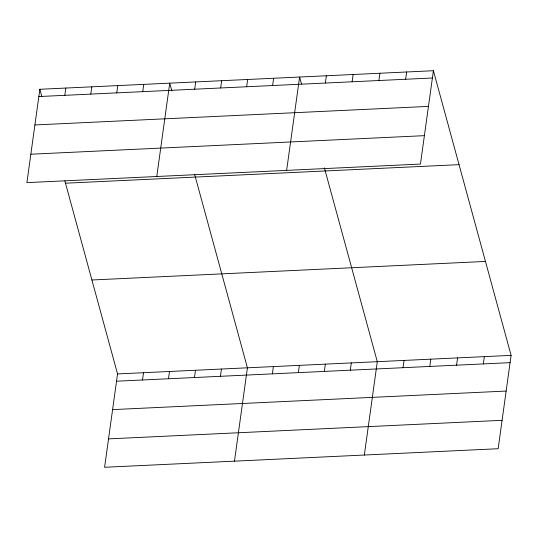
<?xml version="1.0" encoding="UTF-8"?>
<svg xmlns="http://www.w3.org/2000/svg" width="538" height="538" viewBox="0 0 538 538"><rect width="100%" height="100%" fill="white"/><g stroke="black" fill="none" stroke-linecap="round" stroke-linejoin="round"><path stroke-width="0.81" d="M39.852 89.274L26.9 182.624L420.454 164.07L433.406 70.72L39.852 89.274L41.776 96.315M64.816 95.327L65.831 88.05M90.794 94.096L91.803 86.826M116.766 92.872L117.775 85.603M142.745 91.648L143.754 84.372M64.849 180.862L117.546 373.93L104.594 467.28L498.148 448.726L511.1 355.376L433.406 70.72M156.773 176.498L169.726 83.148L171.864 90.976M142.509 379.983L143.518 372.706M194.689 89.2L195.704 81.924M168.481 378.759L169.497 371.482M220.667 87.976L221.676 80.7M194.46 377.535L195.469 370.258M246.639 86.752L247.648 79.476M220.432 376.311L221.441 369.034M272.618 85.529L273.627 78.252M234.467 461.16L247.419 367.81L194.722 174.742M286.646 170.378L299.599 77.028L301.522 84.069M272.383 373.863L273.391 366.586M325.349 83.04L326.364 75.764M298.355 372.639L299.37 365.363M352.114 81.776L353.123 74.506M324.333 371.408L325.342 364.139M378.873 80.518L379.882 73.242M350.305 370.184L351.314 362.915M405.639 79.254L406.647 71.978M364.34 455.034L377.293 361.684L324.38 167.836M403.043 367.703L404.051 360.426M429.808 366.439L430.817 359.162M456.567 365.174L457.576 357.905M483.326 363.917L484.341 356.64M38.844 96.551L432.397 77.997M34.903 124.951L428.456 106.396M30.841 154.218L424.395 135.663M65.488 183.209L459.048 164.655M91.904 279.995L485.464 261.441M117.546 373.93L511.1 355.376M116.538 381.207L510.091 362.652M112.597 409.613L506.15 391.059M108.535 438.88L502.089 420.319"/></g></svg>
